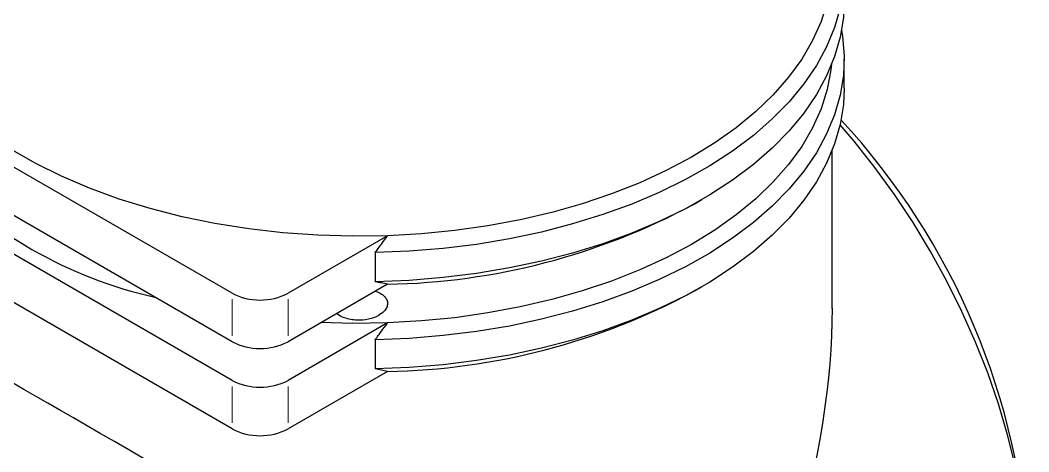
# Model space of a CAD drawing. Header units: millimetres. Extents: x 747 to 1883, y 1260 to 2217.
# Drawn here: x 763.92 to 789.44, y 1854.25 to 1865.17 of the extents above; entities that cross this region are included whole.
import ezdxf

# ---------------------------------------------------------------- set-up
doc = ezdxf.new("R2010")
doc.units = ezdxf.units.MM
doc.linetypes.add('PHANTOM', pattern=[12.7, 6.35, -1.27, 1.27, -1.27, 1.27, -1.27])

msp = doc.modelspace()

# ---------------------------------------------------------------- linework, layer by layer
at = {"color": 7, "linetype": 'Continuous', "lineweight": 25}
for p, q in [((769.283, 1858.261), (757.969, 1864.792)), ((784.765, 1863.445), (784.765, 1864.18)), ((769.283, 1857.036), (757.969, 1863.568)), ((769.283, 1856.056), (757.969, 1862.588)), ((784.465, 1857.88), (784.465, 1861.886)), ((769.283, 1854.832), (757.969, 1861.363)), ((780.951, 1860.507), (781.164, 1860.629)), ((773.216, 1859.715), (770.697, 1858.261)), ((772.9, 1859.288), (772.9, 1858.553)), ((773.216, 1858.491), (770.697, 1857.036)), ((780.951, 1858.302), (781.164, 1858.425)), ((773.216, 1857.511), (770.697, 1856.056)), ((772.9, 1857.083), (772.9, 1856.349)), ((773.216, 1856.286), (770.697, 1854.832))]:
    msp.add_line(p, q, dxfattribs=at)
at = {"color": 8, "linetype": 'PHANTOM', "lineweight": 18}
for p, q in [((769.283, 1857.186), (769.283, 1858.111)), ((770.697, 1857.186), (770.697, 1858.111)), ((769.283, 1854.982), (769.283, 1855.906)), ((770.697, 1854.982), (770.697, 1855.906))]:
    msp.add_line(p, q, dxfattribs=at)
at = {"color": 7, "linetype": 'Continuous', "lineweight": 25, "flags": 128}
for points in [[(773.216, 1859.715), (772.332, 1859.702), (771.448, 1859.727), (770.57, 1859.789), (769.702, 1859.888), (768.849, 1860.024), (768.016, 1860.196), (767.207, 1860.402), (766.426, 1860.643), (765.679, 1860.916), (764.968, 1861.22), (764.298, 1861.554), (763.672, 1861.915), (763.095, 1862.302), (762.568, 1862.712), (762.095, 1863.143), (761.678, 1863.594), (761.32, 1864.061), (761.022, 1864.542), (760.787, 1865.034), (760.615, 1865.535), (760.508, 1866.042), (760.466, 1866.553), (760.465, 1866.629)], [(784.465, 1866.629), (784.465, 1866.608), (784.431, 1866.112), (784.337, 1865.619), (784.181, 1865.131), (783.965, 1864.65), (783.69, 1864.18), (783.357, 1863.722), (782.969, 1863.279), (782.526, 1862.854), (782.032, 1862.448), (781.489, 1862.063), (780.899, 1861.702), (780.266, 1861.365), (779.593, 1861.056), (778.883, 1860.776), (778.141, 1860.526), (777.369, 1860.307), (776.572, 1860.12), (775.754, 1859.967), (774.919, 1859.848), (774.072, 1859.764), (773.216, 1859.715)], [(784.765, 1865.649), (784.744, 1865.234), (784.663, 1864.737), (784.522, 1864.245), (784.321, 1863.759), (784.061, 1863.283), (783.745, 1862.818), (783.372, 1862.368), (782.946, 1861.933), (782.467, 1861.517), (781.94, 1861.122), (781.365, 1860.748), (780.747, 1860.4), (780.087, 1860.077), (779.39, 1859.781), (778.659, 1859.515), (777.897, 1859.279), (777.108, 1859.074), (776.296, 1858.902), (775.465, 1858.763), (774.619, 1858.659), (773.763, 1858.588), (772.9, 1858.553)], [(784.663, 1865.472), (784.522, 1864.979), (784.321, 1864.494), (784.061, 1864.018), (783.745, 1863.553), (783.372, 1863.102), (782.946, 1862.668), (782.467, 1862.252), (781.94, 1861.857), (781.365, 1861.483), (780.747, 1861.134), (780.087, 1860.811), (779.39, 1860.516), (778.659, 1860.25), (777.897, 1860.014), (777.108, 1859.809), (776.296, 1859.637), (775.465, 1859.498), (774.619, 1859.393), (773.763, 1859.323), (772.9, 1859.288)], [(784.699, 1864.915), (784.723, 1864.762), (784.764, 1864.264), (784.744, 1863.764), (784.663, 1863.267), (784.522, 1862.775), (784.321, 1862.289), (784.061, 1861.813), (783.745, 1861.348), (783.372, 1860.898), (782.946, 1860.463), (782.467, 1860.047), (781.94, 1859.652), (781.365, 1859.279), (780.747, 1858.93), (780.087, 1858.607), (779.39, 1858.311), (778.659, 1858.045), (777.897, 1857.809), (777.108, 1857.604), (776.296, 1857.432), (775.465, 1857.293), (774.619, 1857.189), (773.763, 1857.119), (772.9, 1857.083)], [(784.447, 1864.045), (784.431, 1863.908), (784.337, 1863.414), (784.181, 1862.926), (783.965, 1862.446), (783.69, 1861.975), (783.357, 1861.518), (782.969, 1861.075), (782.526, 1860.649), (782.032, 1860.243), (781.489, 1859.858), (780.899, 1859.497), (780.266, 1859.161), (779.593, 1858.852), (778.883, 1858.571), (778.141, 1858.321), (777.369, 1858.102), (776.572, 1857.916), (775.754, 1857.763), (774.919, 1857.644), (774.072, 1857.56), (773.216, 1857.511)], [(784.765, 1863.445), (784.744, 1863.03), (784.663, 1862.532), (784.522, 1862.04), (784.321, 1861.554), (784.061, 1861.078), (783.745, 1860.613), (783.372, 1860.163), (782.946, 1859.729), (782.467, 1859.313), (781.94, 1858.917), (781.365, 1858.544), (780.747, 1858.195), (780.087, 1857.872), (779.39, 1857.577), (778.659, 1857.31), (777.897, 1857.074), (777.108, 1856.869), (776.296, 1856.697), (775.465, 1856.559), (774.619, 1856.454), (773.763, 1856.384), (772.9, 1856.349)], [(789.092, 1853.911), (788.9, 1854.685), (788.669, 1855.465), (788.397, 1856.247), (788.088, 1857.027), (787.743, 1857.801), (787.363, 1858.565), (786.95, 1859.315), (786.507, 1860.048), (786.035, 1860.759), (785.538, 1861.445), (785.017, 1862.103), (784.66, 1862.521)], [(773.216, 1857.511), (772.332, 1857.498), (771.532, 1857.518)]]:
    msp.add_lwpolyline(points, dxfattribs=at)
at = {"color": 7, "linetype": 'Continuous', "lineweight": 25}
for centre, radius, start, end in [((771.562, 1850.476), 17.895, 2.8327, 42.8305), ((769.699, 1868.861), 10.957, 222.4858, 257.5195), ((772.929, 1875.439), 16.951, 270.9712, 298.2473), ((769.99, 1859.626), 1.537, 242.6097, 297.3903), ((772.929, 1873.234), 16.951, 270.9712, 298.2473), ((769.99, 1858.401), 1.537, 242.6097, 297.3903), ((769.99, 1857.421), 1.537, 242.6097, 297.3903), ((769.99, 1856.196), 1.537, 242.6097, 297.3903)]:
    msp.add_arc(centre, radius, start, end, dxfattribs=at)
for major_axis, ratio, start_param, end_param in [((12, -6.929), 0.00007, 0.785439, 3.011754), ((8.486, 14.697), 0.577335, 4.71243, 5.497828)]:
    msp.add_ellipse((772.465, 1850.952), major_axis=major_axis, ratio=ratio, start_param=start_param, end_param=end_param, dxfattribs=at)
for points, knots in [([(772.9, 1859.288), (772.953, 1859.36), (773.058, 1859.503), (773.164, 1859.645), (773.216, 1859.715)], [0, 0, 0, 0, 0.504254, 1, 1, 1, 1]), ([(773.216, 1858.491), (773.164, 1858.501), (773.058, 1858.521), (772.953, 1858.542), (772.9, 1858.553)], [0, 0, 0, 0, 0.495746, 1, 1, 1, 1]), ([(772.914, 1858.316), (772.967, 1858.294), (773.065, 1858.253), (773.165, 1858.158), (773.211, 1858.071), (773.215, 1858.019), (773.216, 1858.001)], [0, 0, 0, 0, 0.339113, 0.636938, 0.871423, 1, 1, 1, 1]), ([(773.216, 1858.001), (773.211, 1857.965), (773.201, 1857.895), (773.119, 1857.786), (772.966, 1857.676), (772.73, 1857.594), (772.429, 1857.565), (772.159, 1857.619), (771.986, 1857.696), (771.939, 1857.745), (771.934, 1857.751)], [0, 0, 0, 0, 0.082118, 0.163749, 0.285202, 0.4606, 0.641822, 0.856112, 0.984499, 1, 1, 1, 1]), ([(772.9, 1857.083), (772.953, 1857.156), (773.058, 1857.298), (773.164, 1857.44), (773.216, 1857.511)], [0, 0, 0, 0, 0.504254, 1, 1, 1, 1]), ([(773.216, 1856.286), (773.164, 1856.296), (773.058, 1856.316), (772.953, 1856.338), (772.9, 1856.349)], [0, 0, 0, 0, 0.495746, 1, 1, 1, 1])]:
    msp.add_open_spline(points, degree=3, knots=knots, dxfattribs=at)

doc.saveas('drawing.dxf')
